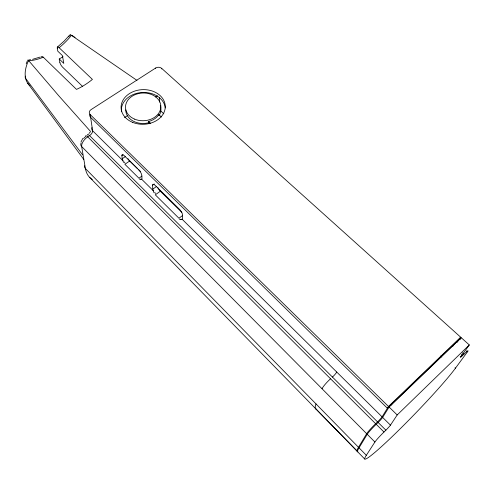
<?xml version="1.0" encoding="UTF-8"?>
<svg xmlns="http://www.w3.org/2000/svg" width="494" height="494" viewBox="0 0 494 494"><rect width="100%" height="100%" fill="white"/><g stroke="black" fill="none" stroke-linecap="round" stroke-linejoin="round"><path stroke-width="0.74" d="M68.851 36.822L68.919 36.476M68.969 36.278L69.833 34.907L71.117 35.117A32.993 20.198 -45.9 0 1 75.063 37.606M80.967 142.031L82.825 138.431M26.219 63.794L27.053 61.484M89.605 177.309L357.372 451.393A67.604 5.44 -46 0 1 358.49 447.286L366.659 433.707A10.349 0.889 -45.8 0 1 375.644 423.716L377.54 421.888A5.249 0.457 -45.9 0 0 382.072 416.85L388.494 406.451L460.661 337.18L161.692 68.388A4.292 3.273 -0.8 0 0 155.659 68.024L91.02 109.649A4.471 3.495 -5.8 0 0 90.211 114.589L92.613 130.749L122.815 160.606A4.465 1.439 55.3 0 1 122.209 158.741L121.882 155.641L123.025 154.869M357.897 451.93A67.622 5.385 -46 0 1 359.033 447.842L367.233 434.282A10.349 0.883 -45.8 0 1 376.218 424.29L378.114 422.463A5.249 0.451 -45.9 0 0 382.652 417.424L389.099 407.044L461.254 337.717L469.3 344.948L460.711 356.767L460.223 356.322M391.267 405.037L392.082 403.734M359.033 447.842L366.332 455.289L374.909 442.019A10.399 0.76 -45.9 0 1 383.986 432.028L385.882 430.181A5.273 0.395 -45.9 0 0 390.458 425.143L397.188 414.96L469.3 344.948M453.01 346.066L454.715 343.583M457.098 342.336L460.661 337.18M459.834 339.767L461.254 337.717M366.332 455.289A67.913 4.662 -46 0 0 396.491 432.417A67.913 4.662 -46 0 0 455.474 368.154L467.466 351.839L466.373 350.851M90.204 132.145L88.951 133.485M68.894 35.92L64.097 41.132L57.434 47.041M460.711 356.767A5.02 0.352 -46.4 0 0 462.508 355.575L463.977 354.142A9.886 0.685 -46.3 0 1 467.466 351.839M459.241 339.23L387.395 408.235L90.618 117.344A4.452 3.483 -5.8 0 1 89.815 114.435M182.317 215.742L178.939 218.231L155.295 194.827L160.346 191.215L181.804 212.327M121.882 155.641A4.495 1.457 55.3 0 1 124.426 155.814L138.678 169.831A4.526 1.488 54.9 0 1 141.747 175.222L141.969 178.254A4.502 1.476 54.9 0 1 141.599 179.168L153.196 190.628A4.545 1.507 54.3 0 1 152.782 189.122L156.765 186.287M152.782 189.122L152.572 185.213L154.289 183.996M141.994 176.062L138.938 178.198L124.883 164.292L129.768 160.939L137.338 168.392M122.209 158.741L125.606 156.419M124.507 117.591L127.724 115.466M155.604 97.052L157.469 95.824M59.848 62.392L59.231 58.996L63.053 56.68M40.298 57.02L32.511 59.342M28.695 59.965L30.597 59.7M181.792 219.299L180.736 219.231M141.383 179.217L140.531 179.137M136.962 80.38L71.426 35.34A51.098 33.283 -47.7 0 1 59.101 47.714A4.014 1.278 58.4 0 0 57.31 48.251M462.526 352.827L463.977 354.142M461.402 354.575L462.508 355.575M455.017 367.734L455.474 368.154M440.673 355.995L441.797 357.032M160.47 110.699L163.835 113.824M149.707 123.691L148.7 122.747L148.632 121.53A17.642 13.844 -2.3 0 0 158.858 114.67L161.384 117.016M148.632 121.53L150.651 123.432M59.101 47.714L92.409 79.41A52.42 31.437 -47.4 0 1 76.496 89.402L43.293 57.199A51.098 33.283 -47.7 0 1 28.819 60.787L59.058 96.126L90.6 131.515M59.231 58.996L63.794 63.374L62.429 55.612L57.817 51.209L57.273 48.221M82.671 86.506L62.577 67.153A3.915 1.247 57.9 0 1 59.867 62.411M90.211 114.589L388.494 406.451M389.099 407.044L397.188 414.96M138.419 169.454L140.586 171.585M382.072 416.85L182.107 219.206A4.613 1.562 53.6 0 0 182.465 218.434L182.459 214.662A4.644 1.581 53.7 0 0 179.402 209.215L155.375 185.583A4.576 1.531 54.4 0 0 152.572 185.213M382.652 417.424L390.458 425.143M377.54 421.888L89.562 135.622A4.347 1.321 56 0 0 87.296 135.158M378.114 422.463L385.882 430.181M375.644 423.716L87.704 136.844A4.353 1.315 55.9 0 0 85.45 136.579M376.218 424.29L383.986 432.028M366.659 433.707L81.652 146.527A4.335 3.464 -7.3 0 1 81.183 142.951M367.233 434.282L374.909 442.019M358.49 447.286L85.413 168.534A4.174 3.39 -7.7 0 1 84.665 165.706M315.394 408.396L357.001 450.997M357.656 451.794L364.782 459.087M82.622 154.894L25.645 78.453A3.94 2.952 -8.7 0 1 25.385 76.119M27.695 83.208L83.764 159.42M27.905 60.966L27.689 60.052L28.566 60.527A32.993 20.198 -45.9 0 0 30.023 85.795M123.648 162.446L123.031 161.075M154.042 192.827L153.443 191.277M155.659 68.024L155.684 68.555M158.858 114.67L158.883 115.355M159.445 97.559L159.605 102.011M161.692 68.388L161.711 68.919M160.291 105.623A17.611 13.832 -2.3 0 1 159.482 114.941M149.546 122.5A17.611 13.832 -2.3 0 1 125.748 109.859M121.444 111.73A22.014 17.29 -2.3 0 1 141.34 92.532A22.014 17.29 -2.3 0 1 165.268 107.914M28.516 60.657A4.026 2.384 -89 0 1 28.745 60.935M70.599 35A3.983 0.58 27.6 0 1 70.358 34.79M41.477 57.057A4.051 1.198 57.5 0 1 43.299 57.236M322.051 388.759A10.071 1.556 -45.6 0 1 330.542 378.781M336.717 372.025A5.107 0.797 -45.7 0 1 332.437 377.058M316.043 409.075A65.912 9.534 -46 0 1 316.024 403.938M182.2 219.25A3.859 1.031 21 0 1 181.983 219.392M122.808 160.34A3.816 0.735 69.4 0 1 123.062 160.871M124.933 163.057A4.304 1.501 65.3 0 1 124.389 162.032M140.574 179.353A4.335 2.816 70.2 0 1 139.246 178.945M141.673 179.205A3.859 0.963 24.4 0 1 141.506 179.285M129.768 160.939A4.458 1.463 55.3 0 1 127.958 158.648M91.94 127.532A4.353 3.446 -6 0 0 92.613 130.749A4.341 2.297 -44.7 0 1 89.562 135.622L87.704 136.844A8.583 4.489 -44.5 0 0 81.652 146.527L85.413 168.534A56.705 28.047 -45.9 0 0 92.335 179.495M153.171 190.178A3.791 0.741 74.3 0 1 153.48 190.912M155.437 193.568A4.323 1.655 67.2 0 1 154.912 192.481M180.773 219.466A4.39 3.168 71.1 0 1 179.254 219.04M160.346 191.215A4.532 1.531 54.4 0 1 157.71 187.343M83.616 138.518A4.285 2.254 -44.4 0 1 85.221 136.974M132.516 122.314A22.107 17.333 -2.3 0 0 165.268 106.272A22.107 17.333 -2.3 0 0 131.731 92.304A22.107 17.333 -2.3 0 0 132.516 122.314M134.615 119.14A17.685 13.863 -2.3 0 0 160.859 106.364A17.685 13.863 -2.3 0 0 134.065 95.132A17.685 13.863 -2.3 0 0 134.615 119.14"/></g></svg>
